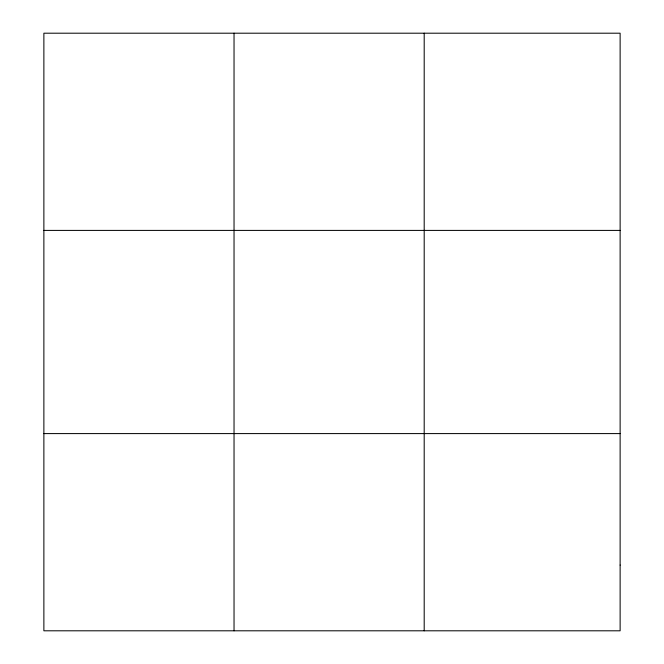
<?xml version="1.0" encoding="UTF-8"?>
<svg xmlns="http://www.w3.org/2000/svg" width="664" height="664" viewBox="0 0 664 664"><rect width="100%" height="100%" fill="white"/><g stroke="black" fill="none" stroke-linecap="round" stroke-linejoin="round"><path stroke-width="1" d="M234.035 33.2L234.035 630.8M424.196 33.2L424.196 630.8M43.874 230.408L620.126 230.408M43.874 433.592L620.126 433.592M620.126 565.064L620.126 630.8L43.874 630.8L43.874 33.2L620.126 33.2L620.126 565.064"/></g></svg>
